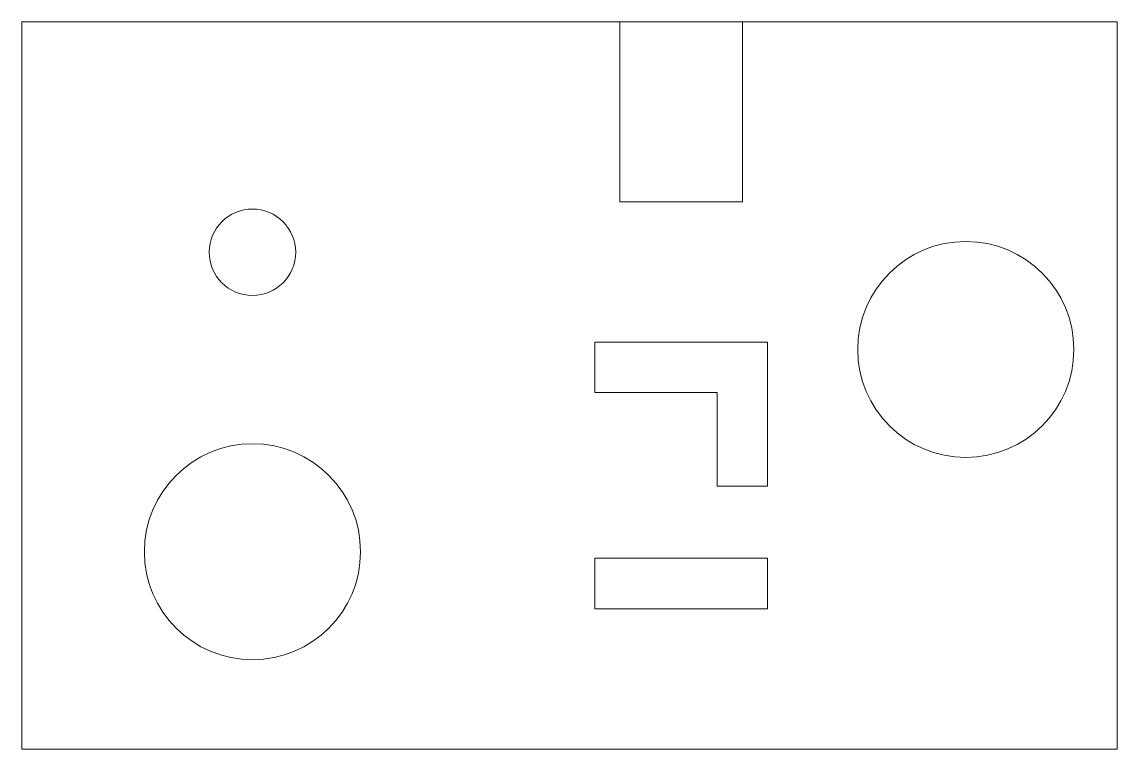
# Model space of a CAD drawing. Header units: millimetres. Extents: x 6 to 158, y -2 to 99.
import ezdxf

# ---------------------------------------------------------------- set-up
doc = ezdxf.new("R2010")
doc.units = ezdxf.units.MM

msp = doc.modelspace()

# ---------------------------------------------------------------- linework, layer by layer
at = {"color": 7, "linetype": 'Continuous', "lineweight": 18}
for p, q in [((6.23, -1.9), (6.23, 99.1)), ((6.23, 99.1), (158.23, 99.1)), ((89.23, 74.1), (89.23, 99.1)), ((89.23, 99.1), (106.23, 99.1)), ((106.23, 74.1), (106.23, 99.1)), ((158.23, -1.9), (158.23, 99.1)), ((89.23, 74.1), (106.23, 74.1)), ((85.73, 47.6), (85.73, 54.6)), ((85.73, 54.6), (109.73, 54.6)), ((109.73, 47.6), (109.73, 54.6)), ((85.73, 47.6), (102.73, 47.6)), ((102.73, 47.6), (102.73, 44.18)), ((109.73, 47.6), (109.73, 44.18)), ((102.73, 34.6), (102.73, 44.18)), ((109.73, 34.6), (109.73, 44.18)), ((102.73, 34.6), (109.73, 34.6)), ((85.73, 17.6), (85.73, 24.6)), ((85.73, 24.6), (109.73, 24.6)), ((109.73, 17.6), (109.73, 24.6)), ((85.73, 17.6), (109.73, 17.6)), ((6.23, -1.9), (158.23, -1.9))]:
    msp.add_line(p, q, dxfattribs=at)
for centre, radius in [((38.23, 67.1), 6), ((137.23, 53.6), 15), ((38.23, 25.51), 15)]:
    msp.add_circle(centre, radius, dxfattribs=at)

doc.saveas('drawing.dxf')
